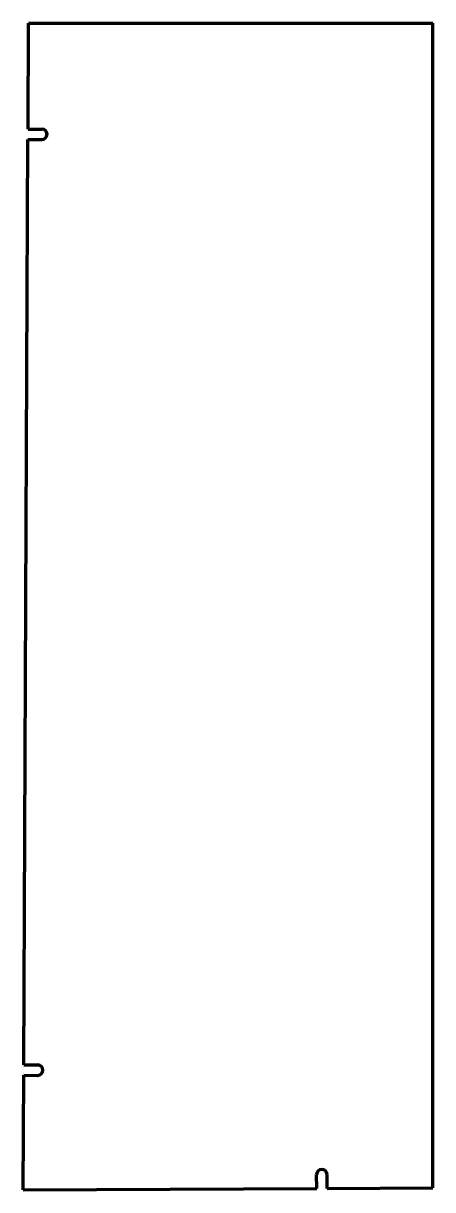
# Model space of a CAD drawing. Header units: inches. Extents: x 0 to 29.6, y 0 to 84.1.
import ezdxf

# ---------------------------------------------------------------- set-up
doc = ezdxf.new("R2010")
doc.units = ezdxf.units.IN
doc.header["$MEASUREMENT"] = 0
doc.layers.get('0').update_dxf_attribs({"linetype": 'CONTINUOUS'})

msp = doc.modelspace()

# ---------------------------------------------------------------- linework, layer by layer
at = {"color": 7, "lineweight": 90}
for p, q in [((0.341, 76.5), (0.375, 84.125)), ((0.375, 84.125), (29.562, 84.125)), ((29.562, 0.125), (29.562, 84.125)), ((0.04, 9), (0.338, 75.75)), ((0.338, 75.75), (1.338, 75.746)), ((0.341, 76.5), (1.341, 76.496)), ((0.04, 9), (1.04, 8.996)), ((0, 0), (0.037, 8.25)), ((0.037, 8.25), (1.037, 8.246)), ((21.188, 0.09), (21.183, 1.09)), ((21.937, 0.093), (21.933, 1.093)), ((0, 0), (21.188, 0.09)), ((21.937, 0.093), (29.562, 0.125))]:
    msp.add_line(p, q, dxfattribs=at)
for centre, start, end in [((1.339, 76.121), 269.7446, 449.7446), ((1.038, 8.621), 269.7446, 449.7446), ((21.558, 1.091), 0.24226, 180.24226)]:
    msp.add_arc(centre, 0.375, start, end, dxfattribs=at)

doc.saveas('drawing.dxf')
